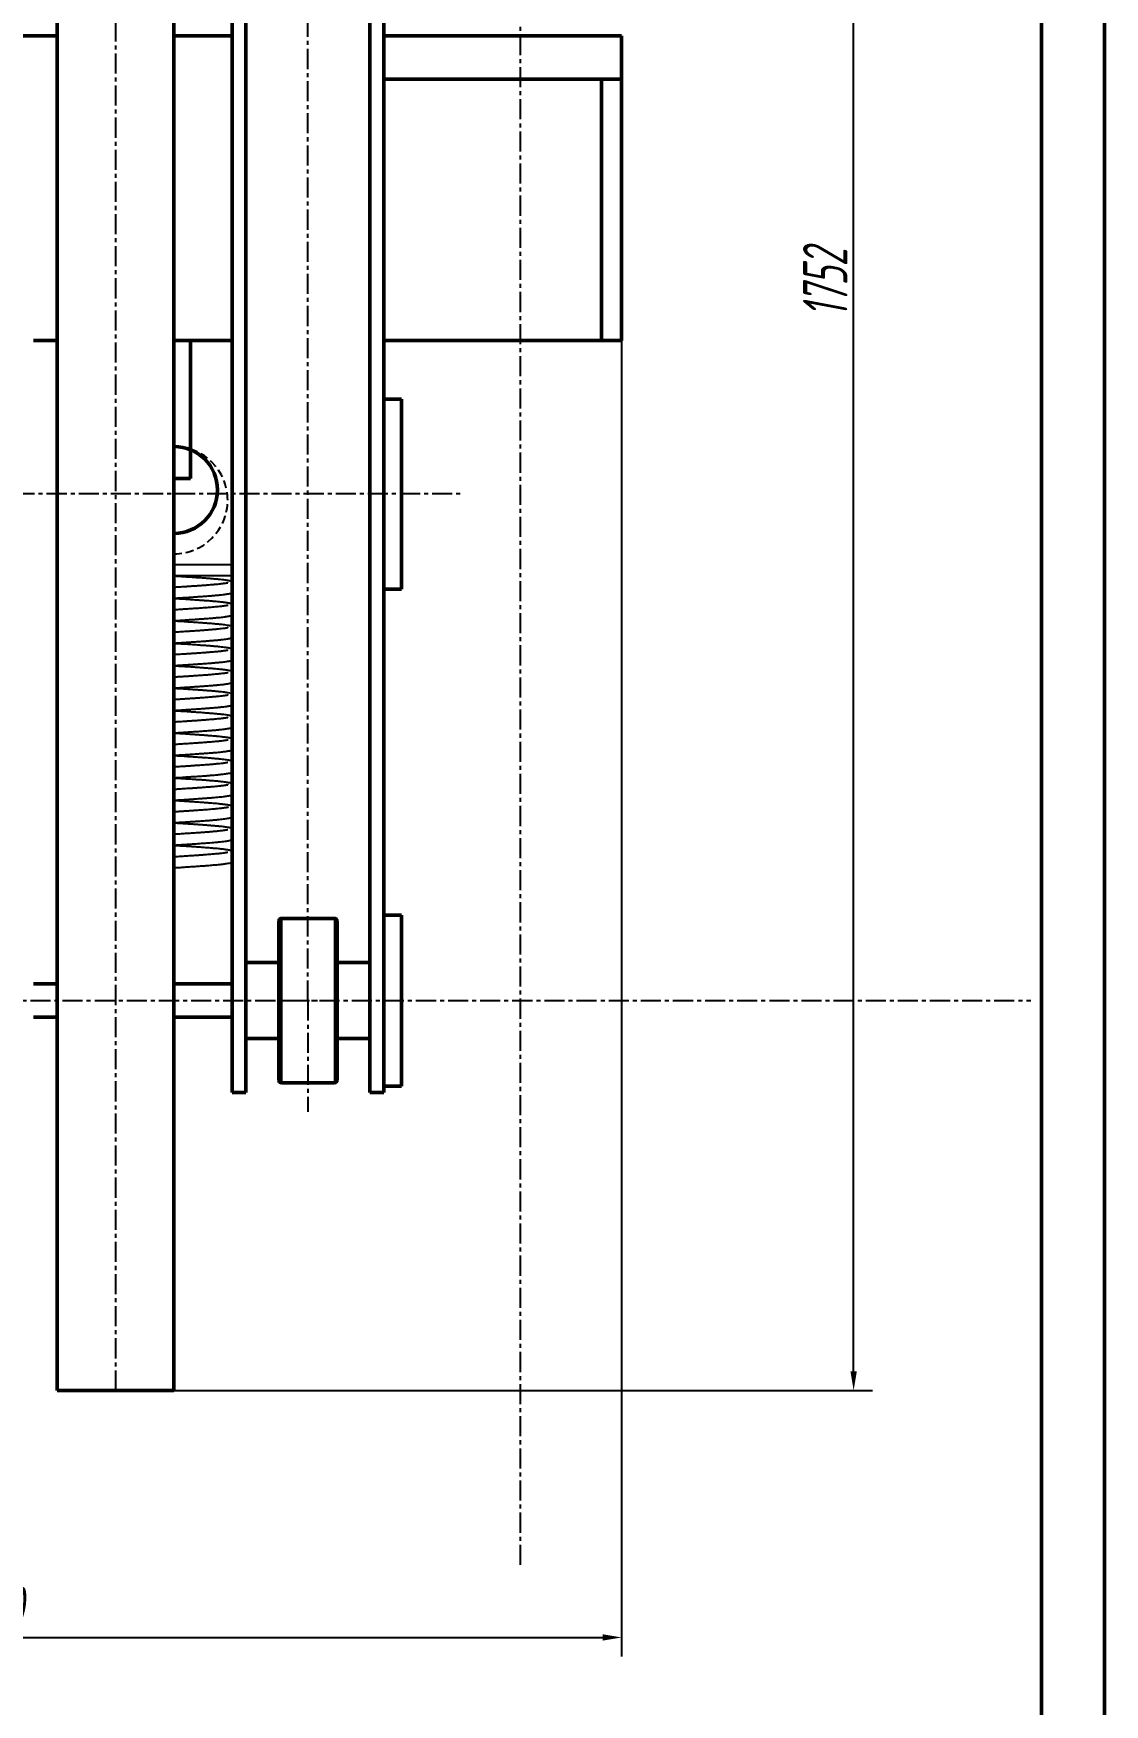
# Model space of a CAD drawing. Header units: millimetres. Extents: x 1573 to 2762, y 56 to 897.
# Drawn here: x 2592.8 to 2762.2, y 383.1 to 647.4 of the extents above; entities that cross this region are included whole.
import ezdxf

# ---------------------------------------------------------------- set-up
doc = ezdxf.new("R2010")
doc.units = ezdxf.units.MM
doc.header["$LTSCALE"] = 0.1
for name, pattern in [('CENTER', [50.8, 31.75, -6.35, 6.35, -6.35]), ('DASHED', [19.05, 12.7, -6.35]), ('PHANTOM', [63.5, 31.75, -6.35, 6.35, -6.35, 6.35, -6.35])]:
    doc.linetypes.add(name, pattern=pattern)
for name, color, linetype, lineweight in [('双点划线', 5, 'PHANTOM', 25), ('点画线', 1, 'CENTER', 25), ('粗实线', 7, 'Continuous', 50), ('细实线', 3, 'Continuous', 25), ('虚线', 2, 'DASHED', 25)]:
    doc.layers.add(name, color=color, linetype=linetype, lineweight=lineweight)
doc.styles.add('字母数字', font='gbeitc.shx', dxfattribs={"width": 0.7, "height": 7})
doc.dimstyles.new('线性', dxfattribs={"dimtxt": 7, "dimasz": 3, "dimexe": 3, "dimexo": 0, "dimgap": 1, "dimtad": 1, "dimdec": 0, "dimlfac": 5, "dimdsep": 46, "dimtxsty": '字母数字', "dimcen": 2.5, "dimadec": 0, "dimazin": 0, "dimtfac": 1, "dimtdec": 0, "dimtmove": 0, "dimatfit": 3, "dimfxl": 1, "dimarcsym": 0})

# ---------------------------------------------------------------- blocks, each defined once
blk = doc.blocks.new('*D265')
at = {"layer": 'Defpoints', "color": 0, "transparency": 16777216}
for p in [(2485.85, 598.82), (2685.85, 598.82), (2685.85, 393.7)]:
    blk.add_point(p, dxfattribs=at)
at = {"layer": '细实线', "color": 0, "lineweight": -2, "transparency": 16777216}
for p, q in [((2485.85, 598.82), (2485.85, 390.7)), ((2685.85, 598.82), (2685.85, 390.7)), ((2488.85, 393.7), (2682.85, 393.7))]:
    blk.add_line(p, q, dxfattribs=at)
at = {"layer": '细实线', "color": 0, "transparency": 16777216}
for points in [[(2488.85, 394.2), (2488.85, 393.2), (2485.85, 393.7)], [(2682.85, 394.2), (2682.85, 393.2), (2685.85, 393.7)]]:
    blk.add_solid(points, dxfattribs=at)
at = {"layer": '细实线', "color": 0, "transparency": 16777216, "insert": (2585.85, 398.2), "char_height": 7, "attachment_point": 5, "style": '字母数字'}
blk.add_mtext('1000', dxfattribs=at)
blk = doc.blocks.new('*D267')
at = {"layer": 'Defpoints', "color": 0, "transparency": 16777216}
for p in [(2673.29, 783.12), (2722.54, 783.12), (2615.07, 432.76)]:
    blk.add_point(p, dxfattribs=at)
at = {"layer": '细实线', "color": 0, "lineweight": -2, "transparency": 16777216}
for p, q in [((2673.29, 783.12), (2725.54, 783.12)), ((2722.54, 435.76), (2722.54, 780.12)), ((2615.07, 432.76), (2725.54, 432.76))]:
    blk.add_line(p, q, dxfattribs=at)
at = {"layer": '细实线', "color": 0, "transparency": 16777216}
for points in [[(2722.04, 780.12), (2723.04, 780.12), (2722.54, 783.12)], [(2722.04, 435.76), (2723.04, 435.76), (2722.54, 432.76)]]:
    blk.add_solid(points, dxfattribs=at)
at = {"layer": '细实线', "color": 0, "transparency": 16777216, "insert": (2718.04, 607.94), "char_height": 7, "attachment_point": 5, "rotation": 90, "style": '字母数字'}
blk.add_mtext('1752', dxfattribs=at)

msp = doc.modelspace()

# ---------------------------------------------------------------- linework, layer by layer
at = {"color": 7, "linetype": 'Continuous', "lineweight": 50}
for p, q in [((2631.65, 507), (2631.65, 481.84)), ((2632.07, 507.42), (2640.43, 507.42)), ((2640.85, 507), (2640.85, 481.84)), ((2640.43, 481.42), (2632.07, 481.42))]:
    msp.add_line(p, q, dxfattribs=at)
at = {"color": 8, "linetype": 'Continuous', "lineweight": 25}
for p, q in [((2632.07, 507.42), (2632.07, 481.42)), ((2640.43, 507.42), (2640.43, 481.42))]:
    msp.add_line(p, q, dxfattribs=at)
at = {"color": 7, "linetype": 'Continuous', "lineweight": 50}
for centre, start, end in [((2632.07, 507), 90, 180), ((2640.43, 507), 0, 90), ((2632.07, 481.84), 180, 270), ((2640.43, 481.84), 270, 0)]:
    msp.add_arc(centre, 0.42, start, end, dxfattribs=at)
at = {"color": 2, "linetype": 'Continuous', "lineweight": 25}
for points, knots in [([(2615.07, 563.38), (2615.34, 563.38), (2615.86, 563.38), (2616.6, 563.38), (2617.39, 563.38), (2618.18, 563.38), (2618.91, 563.38), (2619.5, 563.38), (2619.95, 563.38), (2620.33, 563.38), (2620.66, 563.38), (2620.98, 563.38), (2621.32, 563.38), (2621.69, 563.38), (2622.08, 563.38), (2622.49, 563.38), (2622.86, 563.38), (2623.2, 563.38), (2623.49, 563.38), (2623.74, 563.38), (2623.94, 563.38), (2624.07, 563.38), (2624.09, 563.38), (2624.1, 563.38)], [0, 0, 0, 0, 0.0570786, 0.1099741, 0.1589442, 0.2260445, 0.2856692, 0.3278986, 0.3652546, 0.3977387, 0.4253508, 0.4525965, 0.4848292, 0.5220607, 0.5642951, 0.6115327, 0.6637707, 0.7111266, 0.7619554, 0.8162583, 0.8740339, 0.9352816, 1, 1, 1, 1]), ([(2615.07, 559.81), (2615.16, 559.81), (2615.33, 559.82), (2615.62, 559.84), (2615.97, 559.86), (2616.4, 559.89), (2616.91, 559.92), (2617.46, 559.96), (2618.04, 560), (2618.63, 560.04), (2619.23, 560.08), (2619.83, 560.12), (2620.38, 560.16), (2620.94, 560.21), (2621.48, 560.25), (2621.98, 560.3), (2622.37, 560.34), (2622.65, 560.37), (2622.84, 560.4), (2622.98, 560.42), (2623.12, 560.44), (2623.26, 560.46), (2623.41, 560.48), (2623.52, 560.5), (2623.59, 560.52), (2623.6, 560.52), (2623.6, 560.52)], [0.7010962, 0.7010962, 0.7010962, 0.7010962, 0.7073203, 0.7136295, 0.7219953, 0.7324154, 0.7448868, 0.7594066, 0.7730699, 0.7881507, 0.8046448, 0.8216121, 0.8375658, 0.8524901, 0.8729436, 0.891087, 0.9069258, 0.920466, 0.928219, 0.9349606, 0.9425805, 0.9525473, 0.9648342, 0.9794014, 0.9912658, 1, 1, 1, 1]), ([(2624.1, 561.58), (2624.09, 561.58), (2624.08, 561.58), (2623.98, 561.58), (2623.84, 561.58), (2623.65, 561.58), (2623.45, 561.58), (2623.21, 561.58), (2622.95, 561.58), (2622.68, 561.58), (2622.42, 561.58), (2622.17, 561.58), (2621.91, 561.58), (2621.6, 561.58), (2621.23, 561.58), (2620.78, 561.58), (2620.25, 561.58), (2619.66, 561.58), (2619.04, 561.58), (2618.38, 561.58), (2617.65, 561.58), (2616.85, 561.58), (2616.01, 561.58), (2615.42, 561.58), (2615.13, 561.58)], [0, 0, 0, 0, 0.056014, 0.108639, 0.157873, 0.203716, 0.246167, 0.285225, 0.327616, 0.365125, 0.39775, 0.425493, 0.452836, 0.485187, 0.522555, 0.564948, 0.612388, 0.664865, 0.712393, 0.763345, 0.817919, 0.876177, 0.936996, 1, 1, 1, 1]), ([(2615.16, 561.58), (2615.38, 561.57), (2615.81, 561.54), (2616.44, 561.5), (2617.06, 561.46), (2617.68, 561.42), (2618.32, 561.38), (2619, 561.33), (2619.69, 561.28), (2620.4, 561.23), (2621.11, 561.17), (2621.78, 561.11), (2622.37, 561.06), (2622.87, 561), (2623.28, 560.95), (2623.6, 560.9), (2623.86, 560.85), (2624.06, 560.8), (2624.18, 560.77), (2624.24, 560.75), (2624.25, 560.75)], [0, 0, 0, 0, 0.0158143, 0.0310222, 0.0456127, 0.0606029, 0.0768282, 0.0943031, 0.1130438, 0.1330509, 0.1543222, 0.1768647, 0.1991841, 0.2198384, 0.2388298, 0.2561577, 0.2718211, 0.2858207, 0.2988815, 0.2995407, 0.2995407, 0.2995407, 0.2995407]), ([(2624.25, 558.84), (2624.24, 558.84), (2624.19, 558.82), (2624.09, 558.79), (2623.96, 558.76), (2623.87, 558.74), (2623.79, 558.72), (2623.66, 558.7), (2623.47, 558.67), (2623.17, 558.63), (2622.77, 558.58), (2622.26, 558.52), (2621.65, 558.46), (2620.96, 558.4), (2620.25, 558.35), (2619.5, 558.29), (2618.74, 558.24), (2617.98, 558.19), (2617.23, 558.14), (2616.58, 558.1), (2616.08, 558.07), (2615.72, 558.04), (2615.43, 558.03), (2615.22, 558.01), (2615.11, 558.01), (2615.07, 558)], [0.4077428, 0.4077428, 0.4077428, 0.4077428, 0.4078648, 0.4172353, 0.4246153, 0.4300915, 0.4351067, 0.4407669, 0.4540167, 0.4698324, 0.4882068, 0.5091348, 0.5317376, 0.5537907, 0.5751884, 0.5959379, 0.6160452, 0.6355126, 0.6543423, 0.6722247, 0.6824009, 0.6909352, 0.6978283, 0.7030809, 0.705977, 0.705977, 0.705977, 0.705977]), ([(2615.33, 558.02), (2615.39, 558.02), (2615.56, 558), (2615.86, 557.99), (2616.24, 557.96), (2616.7, 557.93), (2617.24, 557.9), (2617.86, 557.86), (2618.51, 557.81), (2619.15, 557.77), (2619.76, 557.73), (2620.42, 557.68), (2621.08, 557.63), (2621.7, 557.57), (2622.2, 557.52), (2622.6, 557.48), (2622.91, 557.45), (2623.13, 557.42), (2623.29, 557.4), (2623.43, 557.37), (2623.6, 557.35), (2623.79, 557.31), (2623.99, 557.27), (2624.14, 557.23), (2624.22, 557.2), (2624.25, 557.2)], [0, 0, 0, 0, 0.0049748, 0.0120888, 0.0212713, 0.0325246, 0.0458513, 0.0612541, 0.0787361, 0.0948977, 0.1121608, 0.128675, 0.1515243, 0.1720688, 0.190303, 0.2062219, 0.2198203, 0.2310926, 0.2369553, 0.2442829, 0.2532594, 0.2639067, 0.2762537, 0.290079, 0.2951228, 0.2951228, 0.2951228, 0.2951228]), ([(2615.07, 556.26), (2615.21, 556.27), (2615.61, 556.29), (2616.23, 556.33), (2616.94, 556.38), (2617.65, 556.42), (2618.39, 556.47), (2619.16, 556.52), (2619.94, 556.58), (2620.63, 556.63), (2621.21, 556.68), (2621.66, 556.72), (2622.12, 556.77), (2622.56, 556.81), (2622.94, 556.86), (2623.22, 556.9), (2623.4, 556.93), (2623.52, 556.96), (2623.58, 556.97), (2623.62, 556.98), (2623.62, 556.98), (2623.62, 556.98)], [0.7043422, 0.7043422, 0.7043422, 0.7043422, 0.7141143, 0.7331912, 0.7492057, 0.7666778, 0.7856036, 0.8059764, 0.8277878, 0.8510318, 0.8673168, 0.88333, 0.8984813, 0.9195868, 0.9387583, 0.9559979, 0.9713094, 0.9804518, 0.9887456, 0.9964786, 1, 1, 1, 1]), ([(2624.25, 555.29), (2624.21, 555.28), (2624.1, 555.25), (2623.88, 555.19), (2623.58, 555.14), (2623.27, 555.09), (2622.92, 555.04), (2622.54, 555), (2622.06, 554.95), (2621.49, 554.9), (2620.82, 554.84), (2620.12, 554.79), (2619.44, 554.74), (2618.8, 554.69), (2618.1, 554.65), (2617.38, 554.6), (2616.68, 554.55), (2616.07, 554.52), (2615.54, 554.48), (2615.22, 554.46), (2615.07, 554.45), (2615.07, 554.45)], [0.402821, 0.402821, 0.402821, 0.402821, 0.4102423, 0.4288636, 0.4469737, 0.4649217, 0.4798809, 0.4965088, 0.5148038, 0.5347628, 0.5563812, 0.5796551, 0.5960963, 0.6132749, 0.6309104, 0.6503389, 0.6674882, 0.6823635, 0.694968, 0.7053037, 0.7056231, 0.7056231, 0.7056231, 0.7056231]), ([(2615.07, 552.71), (2615.08, 552.71), (2615.15, 552.71), (2615.28, 552.72), (2615.53, 552.74), (2615.87, 552.76), (2616.32, 552.79), (2616.85, 552.82), (2617.47, 552.86), (2618.17, 552.91), (2618.9, 552.96), (2619.63, 553.01), (2620.29, 553.06), (2620.94, 553.11), (2621.56, 553.16), (2622.13, 553.22), (2622.61, 553.27), (2622.99, 553.32), (2623.29, 553.36), (2623.47, 553.4), (2623.56, 553.41), (2623.61, 553.43), (2623.6, 553.42), (2623.59, 553.42)], [0.7034258, 0.7034258, 0.7034258, 0.7034258, 0.7042571, 0.7080295, 0.7133548, 0.7218514, 0.7326435, 0.7457282, 0.7611027, 0.7780968, 0.7987401, 0.8185255, 0.8374524, 0.8555226, 0.8782799, 0.8995152, 0.9194419, 0.9392274, 0.959025, 0.978805, 0.9886848, 0.9985201, 1, 1, 1, 1]), ([(2615.33, 554.47), (2615.35, 554.47), (2615.48, 554.46), (2615.74, 554.44), (2616.17, 554.42), (2616.71, 554.38), (2617.38, 554.34), (2618.15, 554.29), (2618.94, 554.24), (2619.68, 554.18), (2620.42, 554.13), (2621.14, 554.07), (2621.81, 554.01), (2622.38, 553.96), (2622.87, 553.9), (2623.3, 553.85), (2623.62, 553.79), (2623.87, 553.75), (2624.06, 553.7), (2624.17, 553.67), (2624.24, 553.65), (2624.25, 553.65)], [0, 0, 0, 0, 0.0018005, 0.0090031, 0.0192508, 0.0322658, 0.0480508, 0.0688988, 0.0895661, 0.1093917, 0.1283753, 0.1523722, 0.1748716, 0.1958713, 0.2157044, 0.2355105, 0.2554202, 0.2674354, 0.2795148, 0.2916708, 0.2939246, 0.2939246, 0.2939246, 0.2939246]), ([(2624.25, 551.74), (2624.2, 551.73), (2624.11, 551.7), (2623.94, 551.66), (2623.7, 551.61), (2623.4, 551.56), (2623.02, 551.51), (2622.55, 551.45), (2621.96, 551.39), (2621.35, 551.34), (2620.74, 551.29), (2620.18, 551.24), (2619.54, 551.2), (2618.83, 551.15), (2618.07, 551.09), (2617.37, 551.05), (2616.74, 551.01), (2616.19, 550.97), (2615.71, 550.94), (2615.35, 550.92), (2615.14, 550.91), (2615.07, 550.9)], [0.4013003, 0.4013003, 0.4013003, 0.4013003, 0.4106521, 0.4238916, 0.4388919, 0.4556486, 0.4741578, 0.4944173, 0.5164302, 0.5401983, 0.5570054, 0.5735056, 0.5890772, 0.6106955, 0.63024, 0.6477167, 0.6631314, 0.6764895, 0.6877993, 0.6972975, 0.7025798, 0.7025798, 0.7025798, 0.7025798]), ([(2615.07, 549.16), (2615.09, 549.16), (2615.2, 549.17), (2615.45, 549.18), (2615.84, 549.21), (2616.31, 549.23), (2616.84, 549.27), (2617.42, 549.31), (2618.07, 549.35), (2618.78, 549.4), (2619.5, 549.45), (2620.19, 549.5), (2620.79, 549.55), (2621.31, 549.59), (2621.74, 549.63), (2622.09, 549.66), (2622.36, 549.69), (2622.58, 549.72), (2622.76, 549.74), (2622.9, 549.76), (2623.04, 549.78), (2623.18, 549.8), (2623.33, 549.82), (2623.47, 549.85), (2623.56, 549.86), (2623.6, 549.87), (2623.6, 549.87), (2623.6, 549.87)], [0.7011502, 0.7011502, 0.7011502, 0.7011502, 0.702443, 0.7094594, 0.7186146, 0.7309816, 0.7431847, 0.7574365, 0.7737331, 0.7920699, 0.8123183, 0.83203, 0.8502572, 0.8670035, 0.8822716, 0.8960633, 0.9064304, 0.915775, 0.9240991, 0.9314041, 0.9381232, 0.946783, 0.9577776, 0.9710755, 0.986594, 0.9975353, 1, 1, 1, 1]), ([(2615.33, 550.92), (2615.34, 550.92), (2615.44, 550.91), (2615.61, 550.9), (2615.8, 550.89), (2615.97, 550.88), (2616.16, 550.87), (2616.44, 550.85), (2616.8, 550.83), (2617.26, 550.8), (2617.75, 550.76), (2618.28, 550.73), (2618.87, 550.69), (2619.52, 550.64), (2620.23, 550.59), (2620.94, 550.54), (2621.62, 550.48), (2622.24, 550.42), (2622.76, 550.36), (2623.19, 550.31), (2623.51, 550.26), (2623.75, 550.22), (2623.94, 550.18), (2624.09, 550.15), (2624.18, 550.12), (2624.24, 550.1), (2624.25, 550.1)], [0, 0, 0, 0, 0.001203, 0.0073297, 0.0118728, 0.0151669, 0.019599, 0.0256368, 0.0350025, 0.0464726, 0.0589001, 0.072113, 0.0861134, 0.1047226, 0.12457, 0.1456626, 0.1680079, 0.1907333, 0.211861, 0.2313219, 0.2491184, 0.2621573, 0.2741293, 0.2850334, 0.295513, 0.2966725, 0.2966725, 0.2966725, 0.2966725]), ([(2624.25, 548.19), (2624.19, 548.17), (2624.09, 548.14), (2623.95, 548.11), (2623.83, 548.08), (2623.69, 548.06), (2623.5, 548.02), (2623.23, 547.98), (2622.87, 547.94), (2622.39, 547.88), (2621.8, 547.83), (2621.13, 547.77), (2620.42, 547.71), (2619.68, 547.66), (2618.92, 547.6), (2618.21, 547.55), (2617.55, 547.51), (2616.95, 547.47), (2616.4, 547.44), (2615.92, 547.41), (2615.55, 547.38), (2615.28, 547.37), (2615.14, 547.36), (2615.08, 547.35), (2615.07, 547.35)], [0.4053225, 0.4053225, 0.4053225, 0.4053225, 0.4148949, 0.4230499, 0.42893, 0.4385056, 0.4500842, 0.46366, 0.4815028, 0.5019086, 0.5244686, 0.5467672, 0.5684082, 0.5893959, 0.6097363, 0.6294332, 0.644732, 0.6596232, 0.6735248, 0.6851034, 0.6943082, 0.7001669, 0.7043791, 0.7047607, 0.7047607, 0.7047607, 0.7047607]), ([(2615.33, 547.37), (2615.33, 547.37), (2615.42, 547.36), (2615.61, 547.35), (2615.93, 547.33), (2616.32, 547.31), (2616.77, 547.28), (2617.26, 547.25), (2617.77, 547.21), (2618.33, 547.18), (2618.93, 547.14), (2619.55, 547.09), (2620.23, 547.04), (2620.91, 546.99), (2621.56, 546.93), (2622.09, 546.88), (2622.48, 546.84), (2622.75, 546.81), (2622.95, 546.79), (2623.11, 546.77), (2623.26, 546.75), (2623.43, 546.73), (2623.6, 546.7), (2623.78, 546.66), (2623.96, 546.63), (2624.11, 546.59), (2624.21, 546.56), (2624.25, 546.55)], [0, 0, 0, 0, 0.0005717, 0.0062565, 0.013792, 0.0233964, 0.0350713, 0.0463847, 0.0591406, 0.0733416, 0.0889901, 0.1060497, 0.1229264, 0.1463195, 0.1674116, 0.1861944, 0.2026607, 0.2123497, 0.2210054, 0.2286265, 0.2353821, 0.2436159, 0.2540965, 0.2634531, 0.2741134, 0.2860942, 0.2951293, 0.2951293, 0.2951293, 0.2951293]), ([(2615.07, 545.61), (2615.14, 545.61), (2615.39, 545.63), (2615.86, 545.66), (2616.48, 545.7), (2617.15, 545.74), (2617.86, 545.79), (2618.62, 545.84), (2619.39, 545.89), (2620.18, 545.95), (2620.86, 546), (2621.41, 546.05), (2621.85, 546.09), (2622.28, 546.13), (2622.68, 546.18), (2623.03, 546.22), (2623.29, 546.26), (2623.45, 546.29), (2623.55, 546.31), (2623.61, 546.33), (2623.62, 546.33), (2623.62, 546.33)], [0.7043939, 0.7043939, 0.7043939, 0.7043939, 0.7093162, 0.7228324, 0.7378194, 0.7542675, 0.7721721, 0.7915279, 0.8123305, 0.834572, 0.858244, 0.8745925, 0.8902286, 0.9050025, 0.9255395, 0.9441379, 0.9608034, 0.9755438, 0.9843069, 0.9922221, 1, 1, 1, 1]), ([(2624.25, 544.64), (2624.2, 544.63), (2624.11, 544.6), (2623.96, 544.56), (2623.77, 544.52), (2623.56, 544.48), (2623.3, 544.44), (2623, 544.4), (2622.64, 544.36), (2622.18, 544.31), (2621.64, 544.26), (2620.99, 544.21), (2620.32, 544.15), (2619.66, 544.1), (2619.03, 544.06), (2618.38, 544.02), (2617.72, 543.97), (2617.1, 543.93), (2616.54, 543.9), (2616.04, 543.86), (2615.6, 543.84), (2615.28, 543.82), (2615.11, 543.81), (2615.07, 543.8)], [0.4028273, 0.4028273, 0.4028273, 0.4028273, 0.4125724, 0.423767, 0.4347698, 0.4482823, 0.4616411, 0.4762064, 0.4924409, 0.5103411, 0.529905, 0.5511302, 0.5740142, 0.5901945, 0.6071109, 0.6247418, 0.6416566, 0.6569877, 0.6707373, 0.6829071, 0.6934989, 0.7025145, 0.7056619, 0.7056619, 0.7056619, 0.7056619]), ([(2615.07, 542.06), (2615.1, 542.06), (2615.2, 542.06), (2615.37, 542.08), (2615.62, 542.09), (2615.94, 542.11), (2616.32, 542.14), (2616.8, 542.17), (2617.38, 542.2), (2618.03, 542.25), (2618.67, 542.29), (2619.27, 542.33), (2619.95, 542.38), (2620.67, 542.44), (2621.38, 542.5), (2621.98, 542.55), (2622.48, 542.61), (2622.89, 542.65), (2623.19, 542.7), (2623.4, 542.73), (2623.51, 542.75), (2623.57, 542.76), (2623.6, 542.77), (2623.6, 542.77), (2623.59, 542.77)], [0.7034269, 0.7034269, 0.7034269, 0.7034269, 0.7057538, 0.7101883, 0.7162191, 0.7238454, 0.7330661, 0.7438797, 0.7589546, 0.7758793, 0.792535, 0.808642, 0.8242002, 0.8488995, 0.8720731, 0.8937245, 0.9139005, 0.9336703, 0.9534628, 0.9683113, 0.9831483, 0.9905605, 0.9979414, 1, 1, 1, 1]), ([(2615.33, 543.82), (2615.34, 543.82), (2615.43, 543.81), (2615.62, 543.8), (2615.93, 543.78), (2616.34, 543.76), (2616.87, 543.72), (2617.47, 543.68), (2618.12, 543.64), (2618.81, 543.59), (2619.51, 543.55), (2620.2, 543.49), (2620.81, 543.45), (2621.42, 543.4), (2622.01, 543.34), (2622.55, 543.29), (2623.09, 543.22), (2623.62, 543.15), (2624.01, 543.07), (2624.19, 543.02), (2624.25, 543)], [0, 0, 0, 0, 0.0011744, 0.0064684, 0.0133486, 0.0236994, 0.0363368, 0.0512633, 0.0681005, 0.0847265, 0.1047488, 0.1239281, 0.1422657, 0.1597629, 0.1817795, 0.2022967, 0.2220534, 0.2518254, 0.2819107, 0.2939193, 0.2939193, 0.2939193, 0.2939193]), ([(2624.25, 541.09), (2624.22, 541.08), (2624.13, 541.06), (2623.98, 541.02), (2623.76, 540.97), (2623.48, 540.92), (2623.12, 540.87), (2622.67, 540.81), (2622.11, 540.76), (2621.52, 540.7), (2620.93, 540.65), (2620.38, 540.61), (2619.74, 540.56), (2619.02, 540.51), (2618.25, 540.46), (2617.53, 540.41), (2616.88, 540.37), (2616.31, 540.33), (2615.84, 540.3), (2615.47, 540.28), (2615.23, 540.26), (2615.1, 540.26), (2615.07, 540.25)], [0.4011735, 0.4011735, 0.4011735, 0.4011735, 0.4076534, 0.4204772, 0.4350535, 0.4513881, 0.4694782, 0.4893198, 0.5109112, 0.5342546, 0.5507973, 0.5675881, 0.583487, 0.6055922, 0.6256212, 0.6435834, 0.659484, 0.6733269, 0.6851158, 0.6931662, 0.7001415, 0.7023931, 0.7023931, 0.7023931, 0.7023931]), ([(2615.07, 538.51), (2615.12, 538.51), (2615.27, 538.52), (2615.52, 538.54), (2615.87, 538.56), (2616.28, 538.58), (2616.77, 538.61), (2617.34, 538.65), (2617.94, 538.69), (2618.56, 538.73), (2619.16, 538.77), (2619.76, 538.82), (2620.32, 538.86), (2620.81, 538.9), (2621.31, 538.94), (2621.78, 538.98), (2622.22, 539.03), (2622.56, 539.06), (2622.8, 539.09), (2622.97, 539.12), (2623.11, 539.14), (2623.23, 539.15), (2623.35, 539.17), (2623.45, 539.19), (2623.54, 539.21), (2623.59, 539.22), (2623.6, 539.22), (2623.6, 539.22)], [0.7011711, 0.7011711, 0.7011711, 0.7011711, 0.7046279, 0.7118485, 0.7196748, 0.7295568, 0.7414921, 0.7554768, 0.7715061, 0.7864233, 0.8027553, 0.8197933, 0.8358693, 0.8509141, 0.8649292, 0.8840232, 0.9008134, 0.9153028, 0.9274959, 0.9343517, 0.9417064, 0.9514013, 0.9601986, 0.9702878, 0.9816499, 0.9933414, 1, 1, 1, 1]), ([(2615.33, 540.27), (2615.4, 540.26), (2615.54, 540.26), (2615.74, 540.24), (2615.91, 540.23), (2616.09, 540.22), (2616.32, 540.21), (2616.61, 540.19), (2616.96, 540.17), (2617.42, 540.14), (2618, 540.1), (2618.66, 540.05), (2619.36, 540.01), (2620.06, 539.95), (2620.77, 539.9), (2621.46, 539.84), (2622.1, 539.78), (2622.65, 539.73), (2623.1, 539.67), (2623.46, 539.62), (2623.74, 539.57), (2623.97, 539.53), (2624.12, 539.49), (2624.21, 539.46), (2624.25, 539.45)], [0, 0, 0, 0, 0.0053304, 0.0104373, 0.0139766, 0.0178377, 0.0233043, 0.0303768, 0.0390559, 0.0489374, 0.0647913, 0.0818732, 0.1001867, 0.1197352, 0.1405247, 0.162564, 0.1854391, 0.2069594, 0.2268129, 0.2450039, 0.2615343, 0.2764037, 0.2896652, 0.2966406, 0.2966406, 0.2966406, 0.2966406]), ([(2624.25, 537.54), (2624.24, 537.54), (2624.18, 537.52), (2624.08, 537.49), (2623.95, 537.46), (2623.86, 537.44), (2623.75, 537.42), (2623.58, 537.39), (2623.32, 537.35), (2622.97, 537.3), (2622.51, 537.25), (2621.95, 537.19), (2621.29, 537.13), (2620.59, 537.07), (2619.86, 537.02), (2619.1, 536.96), (2618.34, 536.91), (2617.58, 536.86), (2616.92, 536.82), (2616.37, 536.79), (2615.97, 536.76), (2615.63, 536.74), (2615.36, 536.72), (2615.18, 536.71), (2615.09, 536.7), (2615.07, 536.7)], [0.4053263, 0.4053263, 0.4053263, 0.4053263, 0.4059979, 0.4152937, 0.4225981, 0.4280085, 0.4330771, 0.4451552, 0.4598154, 0.4770503, 0.4968512, 0.5190975, 0.5415505, 0.5633469, 0.5844907, 0.6049842, 0.6248318, 0.6440403, 0.6626132, 0.6740036, 0.6837445, 0.6918366, 0.698281, 0.7030786, 0.7047709, 0.7047709, 0.7047709, 0.7047709]), ([(2615.33, 536.72), (2615.35, 536.72), (2615.45, 536.71), (2615.67, 536.7), (2616, 536.68), (2616.42, 536.65), (2616.91, 536.62), (2617.49, 536.58), (2618.09, 536.54), (2618.71, 536.5), (2619.33, 536.46), (2619.93, 536.41), (2620.49, 536.37), (2620.99, 536.33), (2621.49, 536.29), (2621.98, 536.25), (2622.42, 536.2), (2622.78, 536.16), (2623.02, 536.13), (2623.18, 536.11), (2623.31, 536.09), (2623.46, 536.07), (2623.63, 536.04), (2623.83, 536.01), (2624.02, 535.96), (2624.16, 535.92), (2624.23, 535.9), (2624.25, 535.9)], [0, 0, 0, 0, 0.0016855, 0.0076181, 0.0155739, 0.0255985, 0.037694, 0.0518637, 0.0681117, 0.0832438, 0.099825, 0.1170255, 0.133244, 0.1484398, 0.1626112, 0.1819406, 0.1989561, 0.2136511, 0.2260203, 0.2320427, 0.2380604, 0.2456666, 0.2549296, 0.2658737, 0.2785299, 0.2923617, 0.2951534, 0.2951534, 0.2951534, 0.2951534]), ([(2615.07, 534.96), (2615.07, 534.96), (2615.32, 534.97), (2615.85, 535.01), (2616.6, 535.05), (2617.35, 535.1), (2618.08, 535.15), (2618.84, 535.2), (2619.62, 535.26), (2620.41, 535.32), (2621.16, 535.38), (2621.82, 535.44), (2622.37, 535.49), (2622.8, 535.54), (2623.12, 535.59), (2623.35, 535.62), (2623.49, 535.65), (2623.57, 535.67), (2623.62, 535.68), (2623.62, 535.68), (2623.62, 535.68)], [0.7042929, 0.7042929, 0.7042929, 0.7042929, 0.7045862, 0.7221913, 0.7424195, 0.759297, 0.7776287, 0.7974089, 0.8186338, 0.8412965, 0.8653865, 0.8892237, 0.911125, 0.9310873, 0.9491118, 0.9652055, 0.9793778, 0.9877647, 0.9954857, 1, 1, 1, 1]), ([(2624.25, 533.99), (2624.24, 533.99), (2624.18, 533.97), (2624.05, 533.93), (2623.84, 533.88), (2623.61, 533.84), (2623.37, 533.8), (2623.08, 533.76), (2622.73, 533.72), (2622.3, 533.68), (2621.78, 533.62), (2621.15, 533.57), (2620.51, 533.52), (2619.87, 533.47), (2619.26, 533.43), (2618.57, 533.38), (2617.83, 533.33), (2617.09, 533.28), (2616.42, 533.24), (2615.84, 533.2), (2615.4, 533.17), (2615.16, 533.16), (2615.07, 533.15)], [0.4028923, 0.4028923, 0.4028923, 0.4028923, 0.403449, 0.4176417, 0.4315083, 0.4450891, 0.458422, 0.4725897, 0.4884291, 0.5059354, 0.5251042, 0.5459333, 0.5684233, 0.5843419, 0.6009964, 0.6183858, 0.6391096, 0.6576109, 0.6738354, 0.687786, 0.6994659, 0.7056414, 0.7056414, 0.7056414, 0.7056414]), ([(2615.07, 531.41), (2615.08, 531.41), (2615.13, 531.41), (2615.26, 531.42), (2615.48, 531.43), (2615.78, 531.45), (2616.19, 531.48), (2616.7, 531.51), (2617.3, 531.55), (2617.94, 531.59), (2618.64, 531.64), (2619.34, 531.69), (2620.03, 531.74), (2620.65, 531.78), (2621.25, 531.83), (2621.82, 531.89), (2622.35, 531.94), (2622.79, 531.99), (2623.14, 532.04), (2623.4, 532.08), (2623.53, 532.11), (2623.59, 532.12), (2623.59, 532.12), (2623.59, 532.12)], [0.703443, 0.703443, 0.703443, 0.703443, 0.7038683, 0.7075402, 0.712683, 0.7194218, 0.7296134, 0.7420994, 0.7568766, 0.7736857, 0.7904138, 0.810548, 0.8298244, 0.848242, 0.8657997, 0.8878691, 0.908416, 0.9281717, 0.9479578, 0.9677484, 0.9875193, 0.9949253, 1, 1, 1, 1]), ([(2615.33, 533.17), (2615.33, 533.17), (2615.43, 533.16), (2615.64, 533.15), (2615.99, 533.13), (2616.44, 533.1), (2616.98, 533.06), (2617.6, 533.02), (2618.25, 532.98), (2618.89, 532.94), (2619.48, 532.9), (2620.16, 532.85), (2620.87, 532.79), (2621.58, 532.73), (2622.19, 532.67), (2622.7, 532.62), (2623.15, 532.57), (2623.51, 532.51), (2623.8, 532.46), (2624.04, 532.41), (2624.17, 532.37), (2624.24, 532.35), (2624.25, 532.35)], [0, 0, 0, 0, 0.0004918, 0.0067409, 0.0152746, 0.0260943, 0.0392018, 0.0546001, 0.0715499, 0.0880683, 0.1040474, 0.1194869, 0.1440115, 0.1670377, 0.1885654, 0.2086629, 0.228435, 0.2482937, 0.2632736, 0.278351, 0.2935418, 0.293973, 0.293973, 0.293973, 0.293973]), ([(2624.25, 530.44), (2624.23, 530.44), (2624.16, 530.41), (2624.03, 530.38), (2623.82, 530.33), (2623.55, 530.28), (2623.21, 530.23), (2622.78, 530.18), (2622.25, 530.12), (2621.69, 530.07), (2621.12, 530.02), (2620.58, 529.97), (2619.94, 529.92), (2619.21, 529.87), (2618.43, 529.82), (2617.69, 529.77), (2617.03, 529.73), (2616.44, 529.69), (2615.93, 529.66), (2615.49, 529.63), (2615.22, 529.61), (2615.08, 529.6), (2615.07, 529.6)], [0.4012674, 0.4012674, 0.4012674, 0.4012674, 0.4049227, 0.4173818, 0.431546, 0.4474672, 0.465144, 0.4845751, 0.5057585, 0.5286925, 0.5449603, 0.561849, 0.578082, 0.6006865, 0.621212, 0.6396676, 0.6560596, 0.6703926, 0.6826707, 0.6929833, 0.7015988, 0.7025606, 0.7025606, 0.7025606, 0.7025606]), ([(2615.33, 529.62), (2615.37, 529.62), (2615.49, 529.61), (2615.67, 529.6), (2615.85, 529.59), (2616.02, 529.58), (2616.25, 529.56), (2616.57, 529.54), (2616.98, 529.51), (2617.45, 529.48), (2617.96, 529.45), (2618.54, 529.41), (2619.19, 529.37), (2619.89, 529.32), (2620.6, 529.26), (2621.3, 529.21), (2621.96, 529.15), (2622.53, 529.09), (2623, 529.04), (2623.38, 528.98), (2623.68, 528.93), (2623.92, 528.89), (2624.09, 528.85), (2624.2, 528.81), (2624.25, 528.8)], [0, 0, 0, 0, 0.0031348, 0.0088032, 0.0128877, 0.0162802, 0.0211766, 0.0291719, 0.0394809, 0.0514399, 0.0641863, 0.077718, 0.095739, 0.1149964, 0.1354953, 0.1572407, 0.1801081, 0.2020252, 0.222275, 0.2408585, 0.2577769, 0.2730319, 0.286623, 0.2966182, 0.2966182, 0.2966182, 0.2966182]), ([(2615.07, 527.86), (2615.13, 527.86), (2615.26, 527.87), (2615.51, 527.88), (2615.82, 527.9), (2616.22, 527.93), (2616.67, 527.96), (2617.16, 527.99), (2617.67, 528.02), (2618.23, 528.06), (2618.83, 528.1), (2619.43, 528.14), (2620.1, 528.19), (2620.78, 528.24), (2621.41, 528.3), (2621.92, 528.35), (2622.29, 528.38), (2622.55, 528.41), (2622.74, 528.44), (2622.89, 528.46), (2623.03, 528.47), (2623.17, 528.49), (2623.3, 528.52), (2623.41, 528.53), (2623.51, 528.55), (2623.57, 528.57), (2623.61, 528.57), (2623.6, 528.57), (2623.6, 528.57)], [0.7010895, 0.7010895, 0.7010895, 0.7010895, 0.705216, 0.7108974, 0.7184544, 0.7280668, 0.7397322, 0.7510198, 0.7637291, 0.777857, 0.7934003, 0.8103055, 0.8269529, 0.8499847, 0.870701, 0.8891075, 0.9052103, 0.9146692, 0.9231073, 0.930526, 0.9371857, 0.9455761, 0.9563052, 0.9658704, 0.9767174, 0.9886401, 0.9992038, 1, 1, 1, 1]), ([(2624.25, 526.89), (2624.21, 526.88), (2624.13, 526.86), (2624.01, 526.82), (2623.9, 526.8), (2623.79, 526.78), (2623.63, 526.75), (2623.41, 526.71), (2623.14, 526.67), (2622.82, 526.63), (2622.43, 526.59), (2621.97, 526.54), (2621.41, 526.49), (2620.76, 526.44), (2620.03, 526.38), (2619.28, 526.33), (2618.57, 526.28), (2617.91, 526.23), (2617.3, 526.19), (2616.72, 526.16), (2616.19, 526.12), (2615.77, 526.1), (2615.45, 526.08), (2615.23, 526.06), (2615.11, 526.06), (2615.07, 526.05)], [0.4053105, 0.4053105, 0.4053105, 0.4053105, 0.4111361, 0.4193703, 0.425659, 0.4305838, 0.4420501, 0.4560988, 0.4691932, 0.4839331, 0.5003149, 0.5182511, 0.5362884, 0.5582379, 0.5795335, 0.6001796, 0.6201798, 0.6357198, 0.6508511, 0.6655443, 0.678528, 0.6891374, 0.6961661, 0.7015478, 0.7047532, 0.7047532, 0.7047532, 0.7047532]), ([(2615.33, 526.07), (2615.4, 526.06), (2615.61, 526.05), (2616, 526.03), (2616.48, 526), (2617.02, 525.96), (2617.61, 525.92), (2618.28, 525.88), (2618.99, 525.83), (2619.72, 525.78), (2620.41, 525.73), (2621.01, 525.68), (2621.53, 525.64), (2621.97, 525.6), (2622.32, 525.56), (2622.59, 525.53), (2622.81, 525.51), (2623, 525.48), (2623.15, 525.46), (2623.3, 525.44), (2623.47, 525.42), (2623.65, 525.39), (2623.84, 525.35), (2624.03, 525.31), (2624.16, 525.27), (2624.23, 525.25), (2624.25, 525.25)], [0, 0, 0, 0, 0.0056627, 0.0151665, 0.0279031, 0.0404239, 0.0550197, 0.0716935, 0.0904491, 0.1110252, 0.1307996, 0.1491017, 0.1659277, 0.1812757, 0.1951441, 0.2055689, 0.2149619, 0.2233211, 0.2306452, 0.2375438, 0.2464235, 0.2556216, 0.2664315, 0.2788829, 0.2924247, 0.295147, 0.295147, 0.295147, 0.295147]), ([(2615.07, 524.31), (2615.25, 524.32), (2615.62, 524.34), (2616.22, 524.38), (2616.87, 524.42), (2617.56, 524.47), (2618.3, 524.51), (2619.07, 524.57), (2619.76, 524.62), (2620.36, 524.66), (2620.87, 524.7), (2621.44, 524.75), (2622, 524.8), (2622.51, 524.86), (2622.9, 524.91), (2623.2, 524.95), (2623.4, 524.98), (2623.53, 525.01), (2623.6, 525.02), (2623.63, 525.04), (2623.62, 525.03), (2623.62, 525.03)], [0.7043448, 0.7043448, 0.7043448, 0.7043448, 0.7170777, 0.7314637, 0.7473109, 0.764616, 0.7833743, 0.803579, 0.8252237, 0.8404547, 0.8563218, 0.8726765, 0.895937, 0.9172628, 0.9366555, 0.9541158, 0.969648, 0.9832625, 0.9912814, 0.9991863, 1, 1, 1, 1]), ([(2624.25, 523.34), (2624.23, 523.34), (2624.16, 523.31), (2624.04, 523.28), (2623.85, 523.24), (2623.59, 523.19), (2623.25, 523.14), (2622.86, 523.09), (2622.41, 523.04), (2621.91, 522.99), (2621.31, 522.93), (2620.6, 522.87), (2619.78, 522.81), (2618.95, 522.75), (2618.19, 522.7), (2617.54, 522.66), (2616.93, 522.62), (2616.39, 522.59), (2615.9, 522.56), (2615.48, 522.53), (2615.21, 522.51), (2615.08, 522.5), (2615.07, 522.5)], [0.402882, 0.402882, 0.402882, 0.402882, 0.4072315, 0.4178437, 0.4282727, 0.4464098, 0.4643294, 0.4845458, 0.5016579, 0.5204353, 0.5408737, 0.5629708, 0.5867251, 0.6121362, 0.629793, 0.6462485, 0.6611201, 0.6744109, 0.6861233, 0.696259, 0.7048192, 0.7056506, 0.7056506, 0.7056506, 0.7056506]), ([(2615.07, 520.76), (2615.07, 520.76), (2615.14, 520.76), (2615.32, 520.77), (2615.62, 520.79), (2616.05, 520.82), (2616.58, 520.85), (2617.26, 520.9), (2618.02, 520.95), (2618.82, 521), (2619.55, 521.05), (2620.29, 521.11), (2621, 521.16), (2621.66, 521.22), (2622.21, 521.28), (2622.68, 521.33), (2623.05, 521.38), (2623.31, 521.42), (2623.48, 521.45), (2623.56, 521.46), (2623.6, 521.47), (2623.6, 521.47), (2623.6, 521.47)], [0.7047944, 0.7047944, 0.7047944, 0.7047944, 0.7050827, 0.7098774, 0.7170345, 0.7272361, 0.740201, 0.7559256, 0.7767214, 0.7973677, 0.8171591, 0.8360959, 0.8600125, 0.8824122, 0.9032949, 0.9230308, 0.9427266, 0.962429, 0.9771962, 0.9919416, 0.9992656, 1, 1, 1, 1]), ([(2615.33, 522.52), (2615.35, 522.52), (2615.46, 522.51), (2615.7, 522.5), (2616.08, 522.47), (2616.55, 522.44), (2617.1, 522.41), (2617.73, 522.37), (2618.43, 522.32), (2619.16, 522.27), (2619.88, 522.22), (2620.53, 522.17), (2621.17, 522.12), (2621.79, 522.06), (2622.37, 522.01), (2622.93, 521.94), (2623.49, 521.87), (2623.92, 521.79), (2624.14, 521.73), (2624.23, 521.7), (2624.25, 521.7)], [0, 0, 0, 0, 0.0015835, 0.0082978, 0.0172968, 0.0285824, 0.0421567, 0.0580219, 0.0749586, 0.0953761, 0.1149524, 0.1336868, 0.1515774, 0.1741128, 0.1951488, 0.2149872, 0.2447068, 0.27471, 0.2898788, 0.2937672, 0.2937672, 0.2937672, 0.2937672]), ([(2624.25, 519.79), (2624.22, 519.78), (2624.13, 519.75), (2623.94, 519.71), (2623.65, 519.65), (2623.3, 519.59), (2622.89, 519.54), (2622.39, 519.48), (2621.85, 519.43), (2621.3, 519.38), (2620.77, 519.34), (2620.14, 519.29), (2619.41, 519.24), (2618.61, 519.18), (2617.86, 519.13), (2617.18, 519.09), (2616.57, 519.05), (2616.07, 519.02), (2615.66, 518.99), (2615.35, 518.97), (2615.16, 518.96), (2615.07, 518.95)], [0.4012177, 0.4012177, 0.4012177, 0.4012177, 0.4059897, 0.4231767, 0.4434593, 0.4607184, 0.4797298, 0.500494, 0.5230119, 0.5390016, 0.5557662, 0.5723242, 0.5954159, 0.6164299, 0.6353718, 0.6522472, 0.6670625, 0.6798234, 0.6885665, 0.6961782, 0.7024274, 0.7024274, 0.7024274, 0.7024274]), ([(2615.32, 518.97), (2615.49, 518.96), (2615.85, 518.94), (2616.37, 518.9), (2616.85, 518.87), (2617.39, 518.84), (2618.04, 518.79), (2618.82, 518.74), (2619.61, 518.68), (2620.4, 518.62), (2621.16, 518.56), (2621.8, 518.51), (2622.3, 518.46), (2622.69, 518.41), (2623.01, 518.38), (2623.26, 518.34), (2623.47, 518.31), (2623.65, 518.28), (2623.83, 518.25), (2624.01, 518.21), (2624.15, 518.17), (2624.23, 518.14), (2624.25, 518.14)], [0, 0, 0, 0, 0.0170686, 0.0367747, 0.0533231, 0.0668565, 0.0935424, 0.1221258, 0.1526169, 0.18446, 0.2174275, 0.2515534, 0.2749693, 0.297541, 0.3177731, 0.3356584, 0.3511936, 0.3656738, 0.3792716, 0.3956346, 0.4140728, 0.4198858, 0.4198858, 0.4198858, 0.4198858]), ([(2615.07, 517.18), (2615.36, 517.2), (2615.91, 517.24), (2616.71, 517.29), (2617.45, 517.34), (2618.2, 517.39), (2618.93, 517.44), (2619.62, 517.49), (2620.21, 517.53), (2620.7, 517.57), (2621.12, 517.61), (2621.5, 517.64), (2621.84, 517.67), (2622.16, 517.7), (2622.51, 517.74), (2622.85, 517.78), (2623.14, 517.82), (2623.34, 517.86), (2623.48, 517.88), (2623.57, 517.9), (2623.61, 517.91), (2623.61, 517.91), (2623.61, 517.91)], [0, 0, 0, 0, 0.069414, 0.134354, 0.196052, 0.254242, 0.325502, 0.389395, 0.446121, 0.495753, 0.53937, 0.581969, 0.624172, 0.665971, 0.707357, 0.768639, 0.829422, 0.869791, 0.91001, 0.951267, 0.983584, 1, 1, 1, 1]), ([(2624.25, 516.23), (2624.22, 516.22), (2624.08, 516.17), (2623.81, 516.11), (2623.37, 516.04), (2622.92, 515.98), (2622.52, 515.93), (2622.18, 515.9), (2621.82, 515.86), (2621.43, 515.83), (2621, 515.79), (2620.5, 515.75), (2619.91, 515.7), (2619.2, 515.65), (2618.45, 515.6), (2617.67, 515.55), (2616.89, 515.49), (2616.03, 515.44), (2615.44, 515.4), (2615.13, 515.38)], [0.5724295, 0.5724295, 0.5724295, 0.5724295, 0.5784585, 0.6154904, 0.651454, 0.6878205, 0.7062463, 0.7248495, 0.7436274, 0.7625776, 0.7817169, 0.8028786, 0.8273507, 0.8551194, 0.8861047, 0.9114681, 0.9388318, 0.9683674, 1, 1, 1, 1])]:
    msp.add_open_spline(points, degree=3, knots=knots, dxfattribs=at)
for points in [[(2624.1, 563.38), (2624.15, 563.38), (2624.2, 563.37), (2624.25, 563.36)], [(2615.13, 561.58), (2615.11, 561.58), (2615.09, 561.58), (2615.07, 561.58)], [(2624.25, 561.59), (2624.2, 561.59), (2624.15, 561.58), (2624.1, 561.58)], [(2615.13, 515.38), (2615.11, 515.38), (2615.09, 515.38), (2615.07, 515.38)]]:
    msp.add_open_spline(points, degree=3, dxfattribs=at)
at = {"layer": '双点划线'}
msp.add_line((2632.07, 494.42), (2640.43, 494.42), dxfattribs=at)
at = {"layer": '点画线'}
for p, q in [((2669.85, 405.19), (2669.85, 828.59)), ((2636.25, 494.42), (2636.25, 774.96)), ((2605.85, 432.76), (2605.85, 769.31)), ((2508.57, 574.64), (2660.69, 574.64)), ((2470.45, 494.42), (2750.54, 494.42)), ((2636.25, 494.42), (2636.25, 476.82))]:
    msp.add_line(p, q, dxfattribs=at)
at = {"layer": '粗实线'}
for p, q in [((2624.25, 761.09), (2624.25, 479.9)), ((2626.44, 761.09), (2626.44, 479.9)), ((2646.06, 761.09), (2646.06, 479.9)), ((2648.25, 761.09), (2648.25, 479.9)), ((2596.62, 683.32), (2596.62, 432.76)), ((2615.07, 683.32), (2615.07, 432.76)), ((2578.85, 647), (2592.85, 647)), ((2592.85, 647), (2596.62, 647)), ((2615.07, 647), (2624.25, 647)), ((2648.25, 647), (2685.85, 647)), ((2685.85, 598.82), (2685.85, 647)), ((2648.25, 640.13), (2685.85, 640.13)), ((2682.65, 640.13), (2682.65, 598.82)), ((2592.85, 598.82), (2596.62, 598.82)), ((2624.25, 598.82), (2615.07, 598.82)), ((2615.07, 598.82), (2624.25, 598.82)), ((2617.67, 598.82), (2617.67, 576.98)), ((2648.25, 598.82), (2685.85, 598.82)), ((2651.05, 589.54), (2648.25, 589.54)), ((2651.03, 589.54), (2651.03, 559.48)), ((2617.67, 576.98), (2615.07, 576.98)), ((2651.03, 559.48), (2648.25, 559.48)), ((2648.25, 507.95), (2651.04, 507.95)), ((2651.04, 507.95), (2651.04, 480.9)), ((2631.65, 500.42), (2626.44, 500.42)), ((2640.85, 500.42), (2646.06, 500.42)), ((2592.85, 497.06), (2596.62, 497.06)), ((2624.25, 497.06), (2615.07, 497.06)), ((2592.85, 491.79), (2596.62, 491.79)), ((2624.25, 491.79), (2615.07, 491.79)), ((2631.65, 488.42), (2626.44, 488.42)), ((2640.85, 488.42), (2646.06, 488.42)), ((2624.25, 479.9), (2626.44, 479.9)), ((2646.06, 479.9), (2648.25, 479.9)), ((2648.25, 480.9), (2651.04, 480.9)), ((2596.62, 432.76), (2615.07, 432.76))]:
    msp.add_line(p, q, dxfattribs=at)
for points in [[(1573.22, 56.38), (2762.22, 56.38), (2762.22, 897.38), (1573.22, 897.38)], [(1598.22, 66.38), (2752.22, 66.38), (2752.22, 887.38), (1598.22, 887.38)]]:
    msp.add_lwpolyline(points, close=True, dxfattribs=at)
at = {"layer": '粗实线', "color": 7, "true_color": 0xffffff}
msp.add_arc((2615.07, 575.18), 6.87, 270, 90, dxfattribs=at)
at = {"layer": '虚线', "color": 2}
msp.add_arc((2615.07, 573.56), 8.49, 270, 90, dxfattribs=at)

# ---------------------------------------------------------------- dimensions: what is measured, and where the dimension line sits
at = {"layer": '细实线'}
dim = msp.add_linear_dim(base=(2722.54, 783.12), p1=(2615.07, 432.76), p2=(2673.29, 783.12), angle=90, dimstyle='线性', dxfattribs=at)
dim.commit()
dim.dimension.update_dxf_attribs({"geometry": '*D267', "text_midpoint": (2718.04, 607.94)})
dim = msp.add_linear_dim(base=(2685.85, 393.7), p1=(2485.85, 598.82), p2=(2685.85, 598.82), dimstyle='线性', dxfattribs=at)
dim.commit()
dim.dimension.update_dxf_attribs({"geometry": '*D265', "text_midpoint": (2585.85, 398.2)})

doc.saveas('drawing.dxf')
